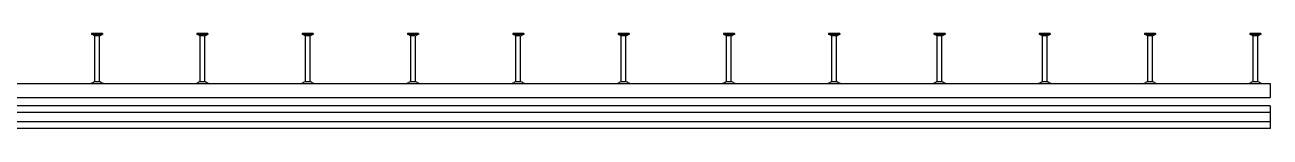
# Model space of a CAD drawing. Header units: millimetres. Extents: x -466 to 5678, y -7065 to 2232.
# Drawn here: x 2721 to 5678, y -7065 to -6839 of the extents above; entities that cross this region are included whole.
import ezdxf

# ---------------------------------------------------------------- set-up
doc = ezdxf.new("R2010")
doc.units = ezdxf.units.MM
doc.layers.add('HALFEN', color=2, linetype='CONTINUOUS')

msp = doc.modelspace()

# ---------------------------------------------------------------- linework, layer by layer
at = {"layer": 'HALFEN'}
for p, q in [((2879.6, -6839.5), (2879.6, -6841.9)), ((2905.9, -6839.5), (2879.6, -6839.5)), ((2905.9, -6841.9), (2879.6, -6841.9)), ((2886.9, -6845.2), (2881, -6841.9)), ((2886.2, -6840.1), (2886.2, -6841.3)), ((2887.3, -6953.5), (2887.3, -6845.9)), ((2897.5, -6845.5), (2888, -6845.5)), ((2898.3, -6953.5), (2898.3, -6845.9)), ((2898.7, -6845.2), (2904.5, -6841.9)), ((2899.3, -6840.1), (2899.3, -6841.3)), ((2905.9, -6839.5), (2905.9, -6841.9)), ((3129.6, -6839.5), (3129.6, -6841.9)), ((3155.9, -6839.5), (3129.6, -6839.5)), ((3155.9, -6841.9), (3129.6, -6841.9)), ((3136.9, -6845.2), (3131, -6841.9)), ((3136.2, -6840.1), (3136.2, -6841.3)), ((3137.3, -6953.5), (3137.3, -6845.9)), ((3147.5, -6845.5), (3138, -6845.5)), ((3148.3, -6953.5), (3148.3, -6845.9)), ((3148.7, -6845.2), (3154.5, -6841.9)), ((3149.3, -6840.1), (3149.3, -6841.3)), ((3155.9, -6839.5), (3155.9, -6841.9)), ((3379.6, -6839.5), (3379.6, -6841.9)), ((3405.9, -6839.5), (3379.6, -6839.5)), ((3405.9, -6841.9), (3379.6, -6841.9)), ((3386.9, -6845.2), (3381, -6841.9)), ((3386.2, -6840.1), (3386.2, -6841.3)), ((3387.3, -6953.5), (3387.3, -6845.9)), ((3397.5, -6845.5), (3388, -6845.5)), ((3398.3, -6953.5), (3398.3, -6845.9)), ((3398.7, -6845.2), (3404.5, -6841.9)), ((3399.3, -6840.1), (3399.3, -6841.3)), ((3405.9, -6839.5), (3405.9, -6841.9)), ((3629.6, -6839.5), (3629.6, -6841.9)), ((3655.9, -6839.5), (3629.6, -6839.5)), ((3655.9, -6841.9), (3629.6, -6841.9)), ((3636.9, -6845.2), (3631, -6841.9)), ((3636.2, -6840.1), (3636.2, -6841.3)), ((3637.3, -6953.5), (3637.3, -6845.9)), ((3647.5, -6845.5), (3638, -6845.5)), ((3648.3, -6953.5), (3648.3, -6845.9)), ((3648.7, -6845.2), (3654.5, -6841.9)), ((3649.3, -6840.1), (3649.3, -6841.3)), ((3655.9, -6839.5), (3655.9, -6841.9)), ((3879.6, -6839.5), (3879.6, -6841.9)), ((3905.9, -6839.5), (3879.6, -6839.5)), ((3905.9, -6841.9), (3879.6, -6841.9)), ((3886.9, -6845.2), (3881, -6841.9)), ((3886.2, -6840.1), (3886.2, -6841.3)), ((3887.3, -6953.5), (3887.3, -6845.9)), ((3897.5, -6845.5), (3888, -6845.5)), ((3898.3, -6953.5), (3898.3, -6845.9)), ((3898.7, -6845.2), (3904.5, -6841.9)), ((3899.3, -6840.1), (3899.3, -6841.3)), ((3905.9, -6839.5), (3905.9, -6841.9)), ((4129.6, -6839.5), (4129.6, -6841.9)), ((4155.9, -6839.5), (4129.6, -6839.5)), ((4155.9, -6841.9), (4129.6, -6841.9)), ((4136.9, -6845.2), (4131, -6841.9)), ((4136.2, -6840.1), (4136.2, -6841.3)), ((4137.3, -6953.5), (4137.3, -6845.9)), ((4147.5, -6845.5), (4138, -6845.5)), ((4148.3, -6953.5), (4148.3, -6845.9)), ((4148.7, -6845.2), (4154.5, -6841.9)), ((4149.3, -6840.1), (4149.3, -6841.3)), ((4155.9, -6839.5), (4155.9, -6841.9)), ((4379.6, -6839.5), (4379.6, -6841.9)), ((4405.9, -6839.5), (4379.6, -6839.5)), ((4405.9, -6841.9), (4379.6, -6841.9)), ((4386.9, -6845.2), (4381, -6841.9)), ((4386.2, -6840.1), (4386.2, -6841.3)), ((4387.3, -6953.5), (4387.3, -6845.9)), ((4397.5, -6845.5), (4388, -6845.5)), ((4398.3, -6953.5), (4398.3, -6845.9)), ((4398.7, -6845.2), (4404.5, -6841.9)), ((4399.3, -6840.1), (4399.3, -6841.3)), ((4405.9, -6839.5), (4405.9, -6841.9)), ((4629.6, -6839.5), (4629.6, -6841.9)), ((4655.9, -6839.5), (4629.6, -6839.5)), ((4655.9, -6841.9), (4629.6, -6841.9)), ((4636.9, -6845.2), (4631, -6841.9)), ((4636.2, -6840.1), (4636.2, -6841.3)), ((4637.3, -6953.5), (4637.3, -6845.9)), ((4647.5, -6845.5), (4638, -6845.5)), ((4648.3, -6953.5), (4648.3, -6845.9)), ((4648.7, -6845.2), (4654.5, -6841.9)), ((4649.3, -6840.1), (4649.3, -6841.3)), ((4655.9, -6839.5), (4655.9, -6841.9)), ((4879.6, -6839.5), (4879.6, -6841.9)), ((4905.9, -6839.5), (4879.6, -6839.5)), ((4905.9, -6841.9), (4879.6, -6841.9)), ((4886.9, -6845.2), (4881, -6841.9)), ((4886.2, -6840.1), (4886.2, -6841.3)), ((4887.3, -6953.5), (4887.3, -6845.9)), ((4897.5, -6845.5), (4888, -6845.5)), ((4898.3, -6953.5), (4898.3, -6845.9)), ((4898.7, -6845.2), (4904.5, -6841.9)), ((4899.3, -6840.1), (4899.3, -6841.3)), ((4905.9, -6839.5), (4905.9, -6841.9)), ((5129.6, -6839.5), (5129.6, -6841.9)), ((5155.9, -6839.5), (5129.6, -6839.5)), ((5155.9, -6841.9), (5129.6, -6841.9)), ((5136.9, -6845.2), (5131, -6841.9)), ((5136.2, -6840.1), (5136.2, -6841.3)), ((5137.3, -6953.5), (5137.3, -6845.9)), ((5147.5, -6845.5), (5138, -6845.5)), ((5148.3, -6953.5), (5148.3, -6845.9)), ((5148.7, -6845.2), (5154.5, -6841.9)), ((5149.3, -6840.1), (5149.3, -6841.3)), ((5155.9, -6839.5), (5155.9, -6841.9)), ((5379.6, -6839.5), (5379.6, -6841.9)), ((5405.9, -6839.5), (5379.6, -6839.5)), ((5405.9, -6841.9), (5379.6, -6841.9)), ((5386.9, -6845.2), (5381, -6841.9)), ((5386.2, -6840.1), (5386.2, -6841.3)), ((5387.3, -6953.5), (5387.3, -6845.9)), ((5397.5, -6845.5), (5388, -6845.5)), ((5398.3, -6953.5), (5398.3, -6845.9)), ((5398.7, -6845.2), (5404.5, -6841.9)), ((5399.3, -6840.1), (5399.3, -6841.3)), ((5405.9, -6839.5), (5405.9, -6841.9)), ((5629.6, -6839.5), (5629.6, -6841.9)), ((5655.9, -6839.5), (5629.6, -6839.5)), ((5655.9, -6841.9), (5629.6, -6841.9)), ((5636.9, -6845.2), (5631, -6841.9)), ((5636.2, -6840.1), (5636.2, -6841.3)), ((5637.3, -6953.5), (5637.3, -6845.9)), ((5647.5, -6845.5), (5638, -6845.5)), ((5648.3, -6953.5), (5648.3, -6845.9)), ((5648.7, -6845.2), (5654.5, -6841.9)), ((5649.3, -6840.1), (5649.3, -6841.3)), ((5655.9, -6839.5), (5655.9, -6841.9)), ((-392.2, -6958.5), (5677.8, -6958.5)), ((2886.5, -6953.5), (2899, -6953.5)), ((3136.5, -6953.5), (3149, -6953.5)), ((3386.5, -6953.5), (3399, -6953.5)), ((3636.5, -6953.5), (3649, -6953.5)), ((3886.5, -6953.5), (3899, -6953.5)), ((4136.5, -6953.5), (4149, -6953.5)), ((4386.5, -6953.5), (4399, -6953.5)), ((4636.5, -6953.5), (4649, -6953.5)), ((4886.5, -6953.5), (4899, -6953.5)), ((5136.5, -6953.5), (5149, -6953.5)), ((5386.5, -6953.5), (5399, -6953.5)), ((5636.5, -6953.5), (5649, -6953.5)), ((5677.8, -6958.5), (5677.8, -6991.5)), ((-392.2, -6991.5), (5677.8, -6991.5)), ((5677.8, -7011.5), (-392.2, -7011.5)), ((5677.8, -7027.5), (-392.2, -7027.5)), ((5677.8, -7011.5), (5677.8, -7065.5)), ((5677.8, -7049.5), (-392.2, -7049.5)), ((5677.8, -7065.5), (-392.2, -7065.5))]:
    msp.add_line(p, q, dxfattribs=at)
for centre, radius, start, end in [((2886.5, -6845.9), 0.8, 0, 60), ((2899.1, -6845.9), 0.8, 120, 180), ((3136.5, -6845.9), 0.8, 0, 60), ((3149.1, -6845.9), 0.8, 120, 180), ((3386.5, -6845.9), 0.8, 0, 60), ((3399.1, -6845.9), 0.8, 120, 180), ((3636.5, -6845.9), 0.8, 0, 60), ((3649.1, -6845.9), 0.8, 120, 180), ((3886.5, -6845.9), 0.8, 0, 60), ((3899.1, -6845.9), 0.8, 120, 180), ((4136.5, -6845.9), 0.8, 0, 60), ((4149.1, -6845.9), 0.8, 120, 180), ((4386.5, -6845.9), 0.8, 0, 60), ((4399.1, -6845.9), 0.8, 120, 180), ((4636.5, -6845.9), 0.8, 0, 60), ((4649.1, -6845.9), 0.8, 120, 180), ((4886.5, -6845.9), 0.8, 0, 60), ((4899.1, -6845.9), 0.8, 120, 180), ((5136.5, -6845.9), 0.8, 0, 60), ((5149.1, -6845.9), 0.8, 120, 180), ((5386.5, -6845.9), 0.8, 0, 60), ((5399.1, -6845.9), 0.8, 120, 180), ((5636.5, -6845.9), 0.8, 0, 60), ((5649.1, -6845.9), 0.8, 120, 180), ((2875.6, -6951.5), 7, 270, 296.4786), ((2832.7, -6865.2), 103.4, 296.4786, 301.3675), ((2952.9, -6865.2), 103.4, 238.6325, 243.5214), ((2909.9, -6951.5), 7, 243.5214, 270), ((3125.6, -6951.5), 7, 270, 296.4786), ((3082.7, -6865.2), 103.4, 296.4786, 301.3675), ((3202.9, -6865.2), 103.4, 238.6325, 243.5214), ((3159.9, -6951.5), 7, 243.5214, 270), ((3375.6, -6951.5), 7, 270, 296.4786), ((3332.7, -6865.2), 103.4, 296.4786, 301.3675), ((3452.9, -6865.2), 103.4, 238.6325, 243.5214), ((3409.9, -6951.5), 7, 243.5214, 270), ((3625.6, -6951.5), 7, 270, 296.4786), ((3582.7, -6865.2), 103.4, 296.4786, 301.3675), ((3702.9, -6865.2), 103.4, 238.6325, 243.5214), ((3659.9, -6951.5), 7, 243.5214, 270), ((3875.6, -6951.5), 7, 270, 296.4786), ((3832.7, -6865.2), 103.4, 296.4786, 301.3675), ((3952.9, -6865.2), 103.4, 238.6325, 243.5214), ((3909.9, -6951.5), 7, 243.5214, 270), ((4125.6, -6951.5), 7, 270, 296.4786), ((4082.7, -6865.2), 103.4, 296.4786, 301.3675), ((4202.9, -6865.2), 103.4, 238.6325, 243.5214), ((4159.9, -6951.5), 7, 243.5214, 270), ((4375.6, -6951.5), 7, 270, 296.4786), ((4332.7, -6865.2), 103.4, 296.4786, 301.3675), ((4452.9, -6865.2), 103.4, 238.6325, 243.5214), ((4409.9, -6951.5), 7, 243.5214, 270), ((4625.6, -6951.5), 7, 270, 296.4786), ((4582.7, -6865.2), 103.4, 296.4786, 301.3675), ((4702.9, -6865.2), 103.4, 238.6325, 243.5214), ((4659.9, -6951.5), 7, 243.5214, 270), ((4875.6, -6951.5), 7, 270, 296.4786), ((4832.7, -6865.2), 103.4, 296.4786, 301.3675), ((4952.9, -6865.2), 103.4, 238.6325, 243.5214), ((4909.9, -6951.5), 7, 243.5214, 270), ((5125.6, -6951.5), 7, 270, 296.4786), ((5082.7, -6865.2), 103.4, 296.4786, 301.3675), ((5202.9, -6865.2), 103.4, 238.6325, 243.5214), ((5159.9, -6951.5), 7, 243.5214, 270), ((5375.6, -6951.5), 7, 270, 296.4786), ((5332.7, -6865.2), 103.4, 296.4786, 301.3675), ((5452.9, -6865.2), 103.4, 238.6325, 243.5214), ((5409.9, -6951.5), 7, 243.5214, 270), ((5625.6, -6951.5), 7, 270, 296.4786), ((5582.7, -6865.2), 103.4, 296.4786, 301.3675), ((5702.9, -6865.2), 103.4, 238.6325, 243.5214), ((5659.9, -6951.5), 7, 243.5214, 270)]:
    msp.add_arc(centre, radius, start, end, dxfattribs=at)

doc.saveas('drawing.dxf')
